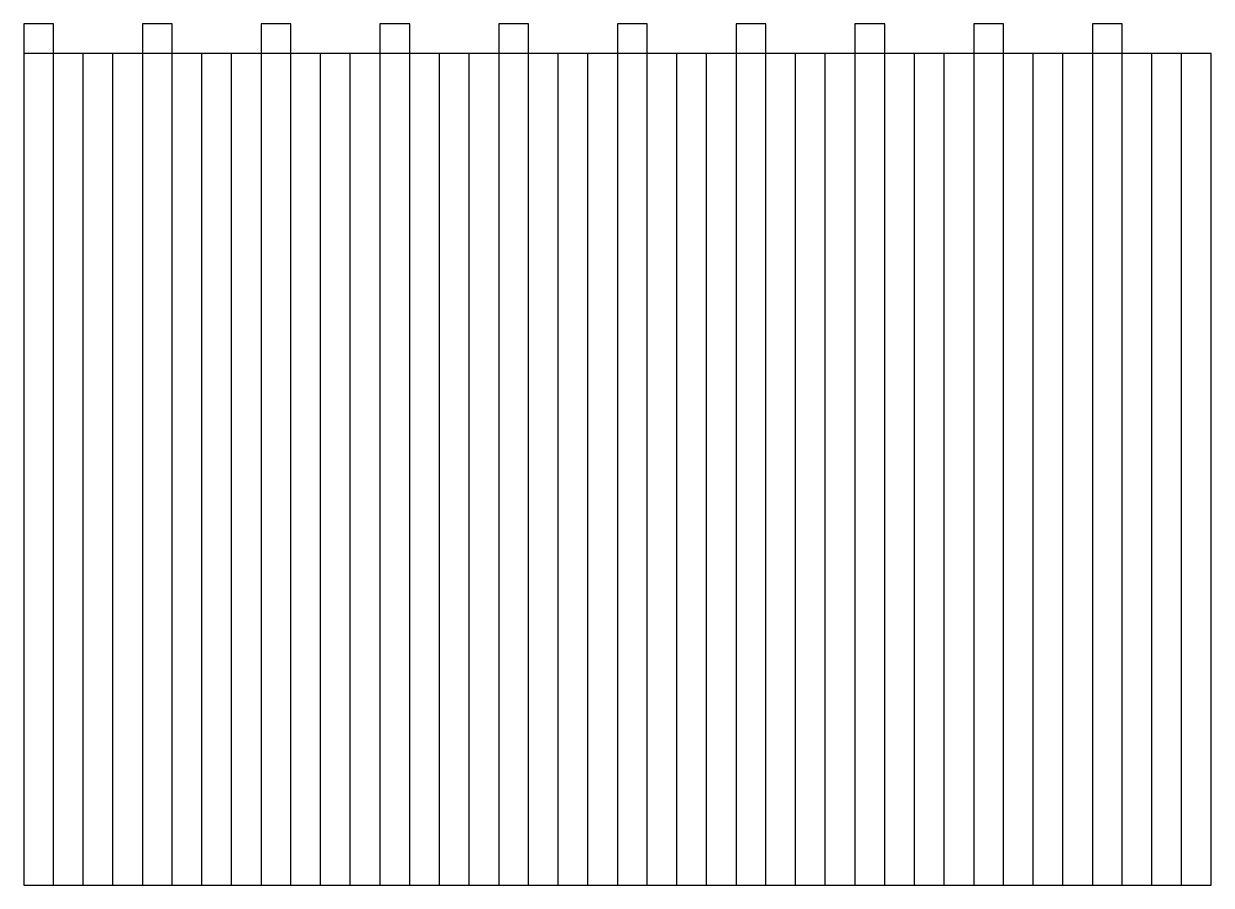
# Model space of a CAD drawing. Header units: millimetres. Extents: x -5126 to -4556, y 16 to 430.
import ezdxf

# ---------------------------------------------------------------- set-up
doc = ezdxf.new("R2010")
doc.units = ezdxf.units.MM
doc.header["$MEASUREMENT"] = 0
doc.layers.add('CORTE', color=1, linetype='Continuous')

msp = doc.modelspace()

# ---------------------------------------------------------------- linework, layer by layer
at = {"layer": 'CORTE'}
for p, q in [((-5097.32, 16.46), (-5097.32, 415.46)), ((-5083.07, 16.46), (-5083.07, 415.46)), ((-5040.32, 16.46), (-5040.32, 415.46)), ((-5026.07, 16.46), (-5026.07, 415.46)), ((-4983.32, 16.46), (-4983.32, 415.46)), ((-4969.07, 16.46), (-4969.07, 415.46)), ((-4926.32, 16.46), (-4926.32, 415.46)), ((-4912.07, 16.46), (-4912.07, 415.46)), ((-4869.32, 16.46), (-4869.32, 415.46)), ((-4855.07, 16.46), (-4855.07, 415.46)), ((-4812.32, 16.46), (-4812.32, 415.46)), ((-4798.07, 16.46), (-4798.07, 415.46)), ((-4755.32, 16.46), (-4755.32, 415.46)), ((-4741.07, 16.46), (-4741.07, 415.46)), ((-4698.32, 16.46), (-4698.32, 415.46)), ((-4684.07, 16.46), (-4684.07, 415.46)), ((-4641.32, 16.46), (-4641.32, 415.46)), ((-4627.07, 16.46), (-4627.07, 415.46)), ((-4584.32, 16.46), (-4584.32, 415.46)), ((-4570.07, 16.46), (-4570.07, 415.46))]:
    msp.add_line(p, q, dxfattribs=at)
for points in [[(-5111.57, 16.46), (-5111.57, 429.71), (-5125.82, 429.71), (-5125.82, 16.46), (-4555.82, 16.46), (-4555.82, 415.46), (-5125.82, 415.46)], [(-5054.57, 16.46), (-5054.57, 429.71), (-5068.82, 429.71), (-5068.82, 16.46)], [(-4997.57, 16.46), (-4997.57, 429.71), (-5011.82, 429.71), (-5011.82, 16.46)], [(-4940.57, 16.46), (-4940.57, 429.71), (-4954.82, 429.71), (-4954.82, 16.46)], [(-4883.57, 16.46), (-4883.57, 429.71), (-4897.82, 429.71), (-4897.82, 16.46)], [(-4826.57, 16.46), (-4826.57, 429.71), (-4840.82, 429.71), (-4840.82, 16.46)], [(-4769.57, 16.46), (-4769.57, 429.71), (-4783.82, 429.71), (-4783.82, 16.46)], [(-4712.57, 16.46), (-4712.57, 429.71), (-4726.82, 429.71), (-4726.82, 16.46)], [(-4655.57, 16.46), (-4655.57, 429.71), (-4669.82, 429.71), (-4669.82, 16.46)], [(-4598.57, 16.46), (-4598.57, 429.71), (-4612.82, 429.71), (-4612.82, 16.46)]]:
    msp.add_lwpolyline(points, dxfattribs=at)

doc.saveas('drawing.dxf')
